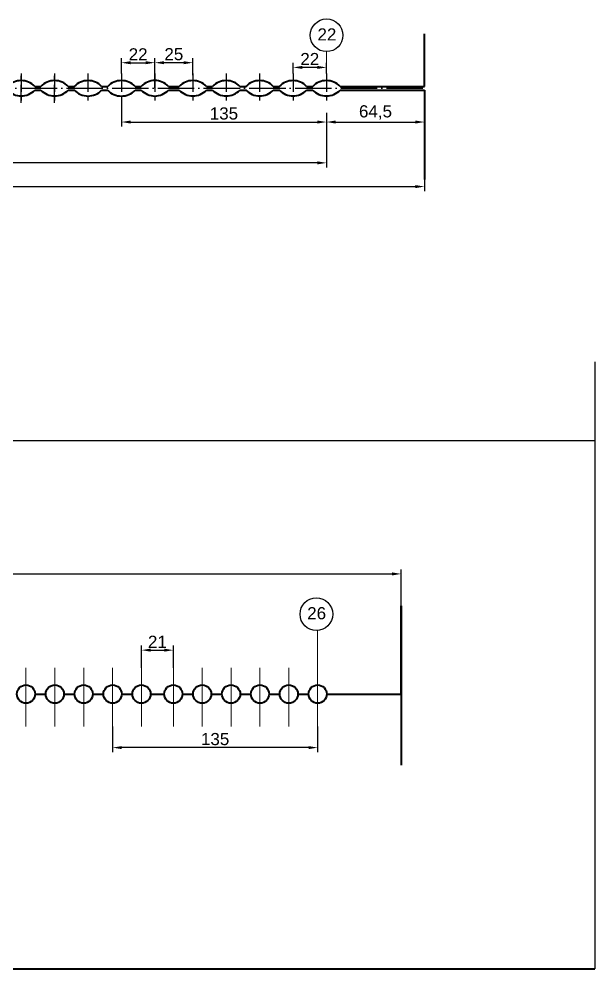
# Model space of a CAD drawing. Header units: millimetres. Extents: x 1526 to 31626, y -4643 to 9189.
# Drawn here: x 3007 to 3387, y 3333 to 3958 of the extents above; entities that cross this region are included whole.
import ezdxf

# ---------------------------------------------------------------- set-up
doc = ezdxf.new("R2010")
doc.units = ezdxf.units.MM
for name, pattern in [('ACAD_ISO02W100', [15, 12, -3]), ('ACAD_ISO04W100', [30, 24, -3, 0, -3]), ('CENTER', [50.8, 31.75, -6.35, 6.35, -6.35])]:
    doc.linetypes.add(name, pattern=pattern)
doc.layers.add('осевые', color=1, linetype='ACAD_ISO04W100', lineweight=25)
doc.layers.add('тонкий', color=7, linetype='Continuous', lineweight=20)
doc.styles.get("Standard").update_dxf_attribs({"font": 'arial.ttf'})
doc.dimstyles.new('s2v4', dxfattribs={"dimtxt": 8, "dimasz": 6, "dimexe": 3, "dimexo": 0, "dimgap": 1.5, "dimtad": 1, "dimtxsty": 'Standard', "dimcen": 2.5, "dimadec": 0, "dimazin": 0, "dimtfac": 1, "dimtmove": 0, "dimatfit": 3, "dimfxl": 1, "dimarcsym": 0})

# ---------------------------------------------------------------- blocks, each defined once
blk = doc.blocks.new('*D341')
at = {"layer": 'Defpoints', "color": 0, "transparency": 16777216}
for p in [(3187.78, 3926.46), (3187.78, 3922.35), (3209.78, 3922.35)]:
    blk.add_point(p, dxfattribs=at)
at = {"layer": 'тонкий', "color": 0, "lineweight": -2, "transparency": 16777216}
for p, q in [((3187.78, 3922.35), (3187.78, 3929.46)), ((3203.78, 3926.46), (3193.78, 3926.46)), ((3209.78, 3922.35), (3209.78, 3929.46))]:
    blk.add_line(p, q, dxfattribs=at)
at = {"layer": 'тонкий', "color": 0, "transparency": 16777216}
for points in [[(3193.78, 3927.46), (3193.78, 3925.46), (3187.78, 3926.46)], [(3203.78, 3927.46), (3203.78, 3925.46), (3209.78, 3926.46)]]:
    blk.add_solid(points, dxfattribs=at)
at = {"layer": 'тонкий', "color": 0, "transparency": 16777216, "insert": (3198.78, 3931.98), "char_height": 8, "attachment_point": 5}
blk.add_mtext('22', dxfattribs=at)
blk = doc.blocks.new('*D221')
at = {"layer": 'Defpoints', "color": 0, "transparency": 16777216}
for p in [(3096.78, 3929.56), (3121.78, 3921.27), (3096.78, 3912.73)]:
    blk.add_point(p, dxfattribs=at)
at = {"layer": 'тонкий', "color": 0, "lineweight": -2, "transparency": 16777216}
for p, q in [((3096.78, 3912.73), (3096.78, 3932.56)), ((3121.78, 3921.27), (3121.78, 3932.56)), ((3115.78, 3929.56), (3102.78, 3929.56))]:
    blk.add_line(p, q, dxfattribs=at)
at = {"layer": 'тонкий', "color": 0, "transparency": 16777216}
for points in [[(3102.78, 3930.56), (3102.78, 3928.56), (3096.78, 3929.56)], [(3115.78, 3930.56), (3115.78, 3928.56), (3121.78, 3929.56)]]:
    blk.add_solid(points, dxfattribs=at)
at = {"layer": 'тонкий', "color": 0, "transparency": 16777216, "insert": (3109.28, 3935.15), "char_height": 8, "attachment_point": 5}
blk.add_mtext('25', dxfattribs=at)
blk = doc.blocks.new('*D387')
at = {"layer": 'Defpoints', "color": 0, "transparency": 16777216}
for p in [(2674.28, 3880.38), (3274.28, 3852.73), (3274.28, 3847.96)]:
    blk.add_point(p, dxfattribs=at)
at = {"layer": 'тонкий', "color": 0, "lineweight": -2, "transparency": 16777216}
for p, q in [((2674.28, 3880.38), (2674.28, 3844.96)), ((3274.28, 3852.73), (3274.28, 3844.96)), ((2680.28, 3847.96), (3268.28, 3847.96))]:
    blk.add_line(p, q, dxfattribs=at)
at = {"layer": 'тонкий', "color": 0, "transparency": 16777216}
for points in [[(2680.28, 3848.96), (2680.28, 3846.96), (2674.28, 3847.96)], [(3268.28, 3848.96), (3268.28, 3846.96), (3274.28, 3847.96)]]:
    blk.add_solid(points, dxfattribs=at)
at = {"layer": 'тонкий', "color": 0, "transparency": 16777216, "insert": (2974.28, 3853.55), "char_height": 8, "attachment_point": 5}
blk.add_mtext('600', dxfattribs=at)
blk = doc.blocks.new('*D389')
at = {"layer": 'Defpoints', "color": 0, "transparency": 16777216}
for p in [(3068.97, 3492.19), (3203.97, 3492.19), (3068.97, 3478.39)]:
    blk.add_point(p, dxfattribs=at)
at = {"layer": 'тонкий', "color": 0, "lineweight": -2, "transparency": 16777216}
for p, q in [((3068.97, 3492.19), (3068.97, 3475.39)), ((3203.97, 3492.19), (3203.97, 3475.39)), ((3197.97, 3478.39), (3074.97, 3478.39))]:
    blk.add_line(p, q, dxfattribs=at)
at = {"layer": 'тонкий', "color": 0, "transparency": 16777216}
for points in [[(3074.97, 3479.39), (3074.97, 3477.39), (3068.97, 3478.39)], [(3197.97, 3479.39), (3197.97, 3477.39), (3203.97, 3478.39)]]:
    blk.add_solid(points, dxfattribs=at)
at = {"layer": 'тонкий', "color": 0, "transparency": 16777216, "insert": (3136.47, 3483.98), "char_height": 8, "attachment_point": 5}
blk.add_mtext('135', dxfattribs=at)
blk = doc.blocks.new('*D390')
at = {"layer": 'Defpoints', "color": 0, "transparency": 16777216}
for p in [(3108.97, 3542.59), (3087.97, 3530.84), (3108.97, 3530.84)]:
    blk.add_point(p, dxfattribs=at)
at = {"layer": 'тонкий', "color": 0, "lineweight": -2, "transparency": 16777216}
for p, q in [((3087.97, 3530.84), (3087.97, 3545.59)), ((3093.97, 3542.59), (3102.97, 3542.59)), ((3108.97, 3530.84), (3108.97, 3545.59))]:
    blk.add_line(p, q, dxfattribs=at)
at = {"layer": 'тонкий', "color": 0, "transparency": 16777216}
for points in [[(3093.97, 3543.59), (3093.97, 3541.59), (3087.97, 3542.59)], [(3102.97, 3543.59), (3102.97, 3541.59), (3108.97, 3542.59)]]:
    blk.add_solid(points, dxfattribs=at)
at = {"layer": 'тонкий', "color": 0, "transparency": 16777216, "insert": (3098.47, 3548.11), "char_height": 8, "attachment_point": 5}
blk.add_mtext('21', dxfattribs=at)
blk = doc.blocks.new('*D405')
at = {"layer": 'Defpoints', "color": 0, "transparency": 16777216}
for p in [(3258.97, 3592.8), (3258.97, 3571.74), (2658.97, 3562.55)]:
    blk.add_point(p, dxfattribs=at)
at = {"layer": 'тонкий', "color": 0, "lineweight": -2, "transparency": 16777216}
for p, q in [((2658.97, 3562.55), (2658.97, 3595.8)), ((2664.97, 3592.8), (3252.97, 3592.8)), ((3258.97, 3571.74), (3258.97, 3595.8))]:
    blk.add_line(p, q, dxfattribs=at)
at = {"layer": 'тонкий', "color": 0, "transparency": 16777216}
for points in [[(2664.97, 3593.8), (2664.97, 3591.8), (2658.97, 3592.8)], [(3252.97, 3593.8), (3252.97, 3591.8), (3258.97, 3592.8)]]:
    blk.add_solid(points, dxfattribs=at)
at = {"layer": 'тонкий', "color": 0, "transparency": 16777216, "insert": (2958.97, 3598.39), "char_height": 8, "attachment_point": 5}
blk.add_mtext('600', dxfattribs=at)
blk = doc.blocks.new('*D414')
at = {"layer": 'Defpoints', "color": 0, "transparency": 16777216}
for p in [(3096.78, 3929.56), (3074.78, 3922.35), (3096.78, 3921.15)]:
    blk.add_point(p, dxfattribs=at)
at = {"layer": 'тонкий', "color": 0, "lineweight": -2, "transparency": 16777216}
for p, q in [((3074.78, 3922.35), (3074.78, 3932.56)), ((3096.78, 3921.15), (3096.78, 3932.56)), ((3080.78, 3929.56), (3090.78, 3929.56))]:
    blk.add_line(p, q, dxfattribs=at)
at = {"layer": 'тонкий', "color": 0, "transparency": 16777216}
for points in [[(3080.78, 3930.56), (3080.78, 3928.56), (3074.78, 3929.56)], [(3090.78, 3930.56), (3090.78, 3928.56), (3096.78, 3929.56)]]:
    blk.add_solid(points, dxfattribs=at)
at = {"layer": 'тонкий', "color": 0, "transparency": 16777216, "insert": (3085.78, 3935.08), "char_height": 8, "attachment_point": 5}
blk.add_mtext('22', dxfattribs=at)
blk = doc.blocks.new('*D416')
at = {"layer": 'Defpoints', "color": 0, "transparency": 16777216}
for p in [(3209.78, 3896.55), (2738.78, 3885.2), (2738.78, 3863.58)]:
    blk.add_point(p, dxfattribs=at)
at = {"layer": 'тонкий', "color": 0, "lineweight": -2, "transparency": 16777216}
for p, q in [((3209.78, 3896.55), (3209.78, 3860.58)), ((2738.78, 3885.2), (2738.78, 3860.58)), ((3203.78, 3863.58), (2744.78, 3863.58))]:
    blk.add_line(p, q, dxfattribs=at)
at = {"layer": 'тонкий', "color": 0, "transparency": 16777216}
for points in [[(2744.78, 3864.58), (2744.78, 3862.58), (2738.78, 3863.58)], [(3203.78, 3864.58), (3203.78, 3862.58), (3209.78, 3863.58)]]:
    blk.add_solid(points, dxfattribs=at)
at = {"layer": 'тонкий', "color": 0, "transparency": 16777216, "insert": (2974.28, 3869.1), "char_height": 8, "attachment_point": 5}
blk.add_mtext('471', dxfattribs=at)
blk = doc.blocks.new('*D417')
at = {"layer": 'Defpoints', "color": 0, "transparency": 16777216}
for p in [(3074.78, 3904.56), (3209.78, 3895.93), (3209.78, 3890.49)]:
    blk.add_point(p, dxfattribs=at)
at = {"layer": 'тонкий', "color": 0, "lineweight": -2, "transparency": 16777216}
for p, q in [((3074.78, 3904.56), (3074.78, 3887.49)), ((3209.78, 3895.93), (3209.78, 3887.49)), ((3080.78, 3890.49), (3203.78, 3890.49))]:
    blk.add_line(p, q, dxfattribs=at)
at = {"layer": 'тонкий', "color": 0, "transparency": 16777216}
for points in [[(3080.78, 3891.49), (3080.78, 3889.49), (3074.78, 3890.49)], [(3203.78, 3891.49), (3203.78, 3889.49), (3209.78, 3890.49)]]:
    blk.add_solid(points, dxfattribs=at)
at = {"layer": 'тонкий', "color": 0, "transparency": 16777216, "insert": (3142.28, 3896.08), "char_height": 8, "attachment_point": 5}
blk.add_mtext('135', dxfattribs=at)
blk = doc.blocks.new('*D418')
at = {"layer": 'Defpoints', "color": 0, "transparency": 16777216}
for p in [(3274.28, 3911.48), (3209.78, 3895.93), (3274.28, 3890.49)]:
    blk.add_point(p, dxfattribs=at)
at = {"layer": 'тонкий', "color": 0, "lineweight": -2, "transparency": 16777216}
for p, q in [((3274.28, 3911.48), (3274.28, 3887.49)), ((3209.78, 3895.93), (3209.78, 3887.49)), ((3215.78, 3890.49), (3268.28, 3890.49))]:
    blk.add_line(p, q, dxfattribs=at)
at = {"layer": 'тонкий', "color": 0, "transparency": 16777216}
for points in [[(3215.78, 3891.49), (3215.78, 3889.49), (3209.78, 3890.49)], [(3268.28, 3891.49), (3268.28, 3889.49), (3274.28, 3890.49)]]:
    blk.add_solid(points, dxfattribs=at)
at = {"layer": 'тонкий', "color": 0, "transparency": 16777216, "insert": (3242.03, 3896.8), "char_height": 8, "attachment_point": 5}
blk.add_mtext('64,5', dxfattribs=at)

msp = doc.modelspace()

# ---------------------------------------------------------------- linework, layer by layer
at = {"lineweight": 40}
for p, q in [((3274.28072, 3913.98015), (3274.28072, 3948.62758)), ((3017.7298, 3911.44713), (3021.82919, 3911.44275)), ((3017.73115, 3913.98015), (3021.83055, 3913.98015)), ((3039.72978, 3911.42365), (3043.82912, 3911.41928)), ((3039.73115, 3913.98015), (3043.83048, 3913.98015)), ((3061.72971, 3911.40018), (3065.82911, 3911.39581)), ((3061.73109, 3913.98015), (3065.83048, 3913.98015)), ((3083.7297, 3911.37671), (3087.77933, 3911.37239)), ((3083.73109, 3913.98015), (3087.78072, 3913.98015)), ((3105.78072, 3913.98015), (3112.83055, 3913.98015)), ((3105.78072, 3911.48015), (3112.83055, 3911.48015)), ((3130.73115, 3913.98015), (3134.83055, 3913.98015)), ((3130.73115, 3911.48015), (3134.83055, 3911.48015)), ((3152.73115, 3913.98015), (3156.83048, 3913.98015)), ((3152.73115, 3911.48015), (3156.83048, 3911.48015)), ((3174.73109, 3913.98015), (3178.78079, 3913.98015)), ((3174.73109, 3911.48015), (3178.78079, 3911.48015)), ((3196.68139, 3913.98015), (3200.78079, 3913.98015)), ((3196.68139, 3911.48015), (3200.78079, 3911.48015)), ((3218.68139, 3913.98015), (3274.28072, 3913.98015)), ((3218.68139, 3911.48015), (3274.28072, 3911.48015)), ((3274.28072, 3911.48015), (3274.28072, 3852.73485)), ((3258.96952, 3513.63429), (3258.96952, 3571.73924)), ((3258.96952, 3571.73924), (3258.96952, 3466.90083)), ((3017.96952, 3513.63429), (3024.96952, 3513.63429)), ((3036.96952, 3513.63429), (3043.96952, 3513.63429)), ((3055.96952, 3513.63429), (3062.96952, 3513.63429)), ((3074.96952, 3513.63429), (3081.96952, 3513.63429)), ((3093.96952, 3513.63429), (3102.96952, 3513.63429)), ((3114.96952, 3513.63429), (3121.96952, 3513.63429)), ((3133.96952, 3513.63429), (3140.96952, 3513.63429)), ((3152.96952, 3513.63429), (3159.96952, 3513.63429)), ((3171.96952, 3513.63429), (3178.96952, 3513.63429)), ((3190.96952, 3513.63429), (3197.96952, 3513.63429)), ((3209.96952, 3513.63429), (3258.96952, 3513.63429))]:
    msp.add_line(p, q, dxfattribs=at)
at = {"lineweight": 15}
for p, q in [((3209.78079, 3916.5284), (3209.78079, 3937.09485)), ((3203.96952, 3530.83689), (3203.96952, 3555.55817))]:
    msp.add_line(p, q, dxfattribs=at)
msp.add_line((3096.78072, 3912.73015), (3096.78072, 3929.56208))
at = {"linetype": 'ACAD_ISO02W100'}
for p, q in [((3008.77057, 3903.08275), (3008.78955, 3920.8728)), ((3008.77057, 3903.08275), (3008.78955, 3920.8728)), ((3008.78085, 3922.35408), (3008.78085, 3904.56401)), ((3008.78085, 3922.35408), (3008.78085, 3904.56401)), ((3030.77049, 3903.05927), (3030.78947, 3920.84933)), ((3030.77055, 3903.05927), (3030.78953, 3920.84933)), ((3030.78079, 3922.35408), (3030.78079, 3904.56401)), ((3030.78085, 3922.35408), (3030.78085, 3904.56401)), ((3052.78079, 3922.35408), (3052.78079, 3904.56401)), ((3052.78079, 3922.35408), (3052.78079, 3904.56401)), ((3074.78079, 3922.35408), (3074.78079, 3904.56401)), ((3096.78072, 3922.35408), (3096.78072, 3904.56401)), ((3121.78085, 3922.35408), (3121.78085, 3904.56401)), ((3143.78085, 3922.35408), (3143.78085, 3904.56401)), ((3143.78085, 3922.35408), (3143.78085, 3904.56401)), ((3165.78079, 3922.35408), (3165.78079, 3904.56401)), ((3165.78085, 3922.35408), (3165.78085, 3904.56401)), ((3187.78079, 3922.35408), (3187.78079, 3904.56401)), ((3187.78079, 3922.35408), (3187.78079, 3904.56401)), ((3209.78079, 3922.35408), (3209.78079, 3904.56401))]:
    msp.add_line(p, q, dxfattribs=at)
at = {"color": 2}
for p, q in [((3386.53584, 3732.54835), (3386.53584, 3332.54835)), ((3386.53584, 3332.54835), (2352.26967, 3332.54835))]:
    msp.add_line(p, q, dxfattribs=at)
at = {"linetype": 'CENTER', "lineweight": 15}
for p, q in [((3011.96952, 3513.63429), (3011.96952, 3530.83689)), ((3011.96952, 3513.63429), (3011.96952, 3530.83689)), ((3011.96952, 3513.63429), (3011.96952, 3530.83689)), ((3030.96952, 3513.63429), (3030.96952, 3530.83689)), ((3030.96952, 3513.63429), (3030.96952, 3530.83689)), ((3049.96952, 3513.63429), (3049.96952, 3530.83689)), ((3049.96952, 3513.63429), (3049.96952, 3530.83689)), ((3068.96952, 3513.63429), (3068.96952, 3530.83689)), ((3068.96952, 3513.63429), (3068.96952, 3530.83689)), ((3087.96952, 3513.63429), (3087.96952, 3530.83689)), ((3108.96952, 3513.63429), (3108.96952, 3530.83689)), ((3127.96952, 3513.63429), (3127.96952, 3530.83689)), ((3127.96952, 3513.63429), (3127.96952, 3530.83689)), ((3127.96952, 3513.63429), (3127.96952, 3530.83689)), ((3127.96952, 3513.63429), (3127.96952, 3530.83689)), ((3146.96952, 3513.63429), (3146.96952, 3530.83689)), ((3146.96952, 3513.63429), (3146.96952, 3530.83689)), ((3146.96952, 3513.63429), (3146.96952, 3530.83689)), ((3165.96952, 3513.63429), (3165.96952, 3530.83689)), ((3165.96952, 3513.63429), (3165.96952, 3530.83689)), ((3184.96952, 3513.63429), (3184.96952, 3530.83689)), ((3184.96952, 3513.63429), (3184.96952, 3530.83689)), ((3203.96952, 3513.63429), (3203.96952, 3530.83689)), ((3203.96952, 3513.63429), (3203.96952, 3530.83689)), ((3011.96952, 3513.63429), (3011.96952, 3492.18689)), ((3011.96952, 3513.63429), (3011.96952, 3492.18689)), ((3011.96952, 3513.63429), (3011.96952, 3492.18689)), ((3030.96952, 3513.63429), (3030.96952, 3492.18689)), ((3030.96952, 3513.63429), (3030.96952, 3492.18689)), ((3049.96952, 3513.63429), (3049.96952, 3492.18689)), ((3049.96952, 3513.63429), (3049.96952, 3492.18689)), ((3068.96952, 3513.63429), (3068.96952, 3492.18689)), ((3068.96952, 3513.63429), (3068.96952, 3492.18689)), ((3087.96952, 3513.63429), (3087.96952, 3492.18689)), ((3108.96952, 3513.63429), (3108.96952, 3492.18689)), ((3127.96952, 3513.63429), (3127.96952, 3492.18689)), ((3127.96952, 3513.63429), (3127.96952, 3492.18689)), ((3127.96952, 3513.63429), (3127.96952, 3492.18689)), ((3127.96952, 3513.63429), (3127.96952, 3492.18689)), ((3146.96952, 3513.63429), (3146.96952, 3492.18689)), ((3146.96952, 3513.63429), (3146.96952, 3492.18689)), ((3146.96952, 3513.63429), (3146.96952, 3492.18689)), ((3165.96952, 3513.63429), (3165.96952, 3492.18689)), ((3165.96952, 3513.63429), (3165.96952, 3492.18689)), ((3184.96952, 3513.63429), (3184.96952, 3492.18689)), ((3184.96952, 3513.63429), (3184.96952, 3492.18689)), ((3203.96952, 3513.63429), (3203.96952, 3492.18689)), ((3203.96952, 3513.63429), (3203.96952, 3492.18689))]:
    msp.add_line(p, q, dxfattribs=at)
at = {"color": 2}
for points in [[(2352.26967, 3680.7748), (3386.53584, 3680.7748)], [(2352.26969, 3332.54835), (3386.53586, 3332.54835)], [(2352.26969, 3332.54834), (3386.53586, 3332.54834)], [(2352.26969, 3332.54834), (3386.53586, 3332.54834)]]:
    msp.add_lwpolyline(points, dxfattribs=at)
for centre in [(3209.86191, 3947.60357), (3203.10463, 3566.27695)]:
    msp.add_circle(centre, 10.75362)
at = {"color": 3, "lineweight": 40}
for centre in [(3011.96952, 3513.63429), (3030.96952, 3513.63429), (3049.96952, 3513.63429), (3068.96952, 3513.63429)]:
    msp.add_circle(centre, 6, dxfattribs=at)
at = {"color": 6, "lineweight": 40}
msp.add_circle((3087.96952, 3513.63429), 6, dxfattribs=at)
at = {"lineweight": 40}
for centre in [(3108.96952, 3513.63429), (3127.96952, 3513.63429), (3146.96952, 3513.63429), (3146.96952, 3513.63429), (3146.96952, 3513.63429), (3165.96952, 3513.63429), (3165.96952, 3513.63429), (3184.96952, 3513.63429), (3184.96952, 3513.63429), (3203.96952, 3513.63429), (3203.96952, 3513.63429)]:
    msp.add_circle(centre, 6, dxfattribs=at)
at = {"color": 3, "lineweight": 40}
for centre, start, end in [((3008.78085, 3905.33392), 43.67967447, 136.32032553), ((3030.78085, 3905.33392), 43.67967447, 136.32032553), ((3052.78079, 3905.33392), 43.67967447, 136.32032553), ((3074.78079, 3905.33392), 43.67967447, 136.32032553), ((3008.78873, 3920.1029), 223.61854565, 316.25919672), ((3030.78871, 3920.07942), 223.61854565, 316.25919672), ((3052.78864, 3920.05595), 223.61854565, 316.25919672), ((3074.78863, 3920.03248), 223.61854565, 316.25919672)]:
    msp.add_arc(centre, 12.44448, start, end, dxfattribs=at)
at = {"color": 6, "lineweight": 40}
for centre, start, end in [((3096.78072, 3905.38567), 43.67967447, 136.32032553), ((3096.78072, 3920.07463), 223.67967447, 316.32032553)]:
    msp.add_arc(centre, 12.44448, start, end, dxfattribs=at)
at = {"lineweight": 40}
for centre, start, end in [((3121.78085, 3905.33392), 43.67967447, 136.32032553), ((3143.78085, 3905.33392), 43.67967447, 136.32032553), ((3165.78079, 3905.33392), 43.67967447, 136.32032553), ((3187.73109, 3905.33392), 43.67967447, 136.32032553), ((3209.73109, 3905.33392), 43.67967447, 136.32032553), ((3121.78085, 3920.12637), 223.67967447, 316.32032553), ((3143.78085, 3920.12637), 223.67967447, 316.32032553), ((3165.78079, 3920.12637), 223.67967447, 316.32032553), ((3187.73109, 3920.12637), 223.67967447, 316.32032553), ((3209.73109, 3920.12637), 223.67967447, 316.32032553)]:
    msp.add_arc(centre, 12.44448, start, end, dxfattribs=at)
at = {"layer": 'осевые'}
msp.add_line((2677.35875, 3912.73015), (3274.66209, 3912.73015), dxfattribs=at)

# ---------------------------------------------------------------- texts
at = {"char_height": 8, "attachment_point": 5}
for s, insert in [('22', (3210.06467, 3948.19609)), ('26', (3203.30739, 3566.86947))]:
    msp.add_mtext(s, dxfattribs=dict(at, insert=insert))

# ---------------------------------------------------------------- dimensions: what is measured, and where the dimension line sits
at = {"layer": 'тонкий'}
for base, p1, p2, picture, middle in [((3096.78072, 3929.56208), (3074.78079, 3922.35408), (3096.78072, 3921.14611), '*D414', (3085.78076, 3935.07845)), ((3274.28072, 3890.49461), (3209.78079, 3895.92978), (3274.28072, 3911.48015), '*D418', (3242.03076, 3896.80225)), ((3209.78079, 3890.49461), (3074.78079, 3904.56401), (3209.78079, 3895.92978), '*D417', (3142.28079, 3896.08193)), ((2738.78097, 3863.58055), (3209.78079, 3896.55478), (2738.78097, 3885.19844), '*D416', (2974.28088, 3869.09692)), ((3274.28072, 3847.96085), (2674.28097, 3880.37583), (3274.28072, 3852.73485), '*D387', (2974.28085, 3853.54544)), ((3258.96952, 3592.80198), (2658.96952, 3562.54561), (3258.96952, 3571.73924), '*D405', (2958.96952, 3598.38656)), ((3108.96952, 3542.5896), (3087.96952, 3530.83689), (3108.96952, 3530.83689), '*D390', (3098.46952, 3548.10597)), ((3068.96952, 3478.39492), (3203.96952, 3492.18689), (3068.96952, 3492.18689), '*D389', (3136.46952, 3483.98224))]:
    dim = msp.add_linear_dim(base=base, p1=p1, p2=p2, dimstyle='s2v4', dxfattribs=at)
    dim.commit()
    dim.dimension.update_dxf_attribs({"geometry": picture, "text_midpoint": middle})
for base, p1, p2, picture, middle in [((3096.78072, 3929.56208), (3121.78085, 3921.27288), (3096.78072, 3912.73015), '*D221', (3109.28079, 3935.14666)), ((3187.78079, 3926.46244), (3209.78079, 3922.35408), (3187.78079, 3922.35408), '*D341', (3198.78079, 3931.97881))]:
    dim = msp.add_linear_dim(base=base, p1=p1, p2=p2, angle=180, dimstyle='s2v4', dxfattribs=at)
    dim.commit()
    dim.dimension.update_dxf_attribs({"geometry": picture, "text_midpoint": middle})

doc.saveas('drawing.dxf')
